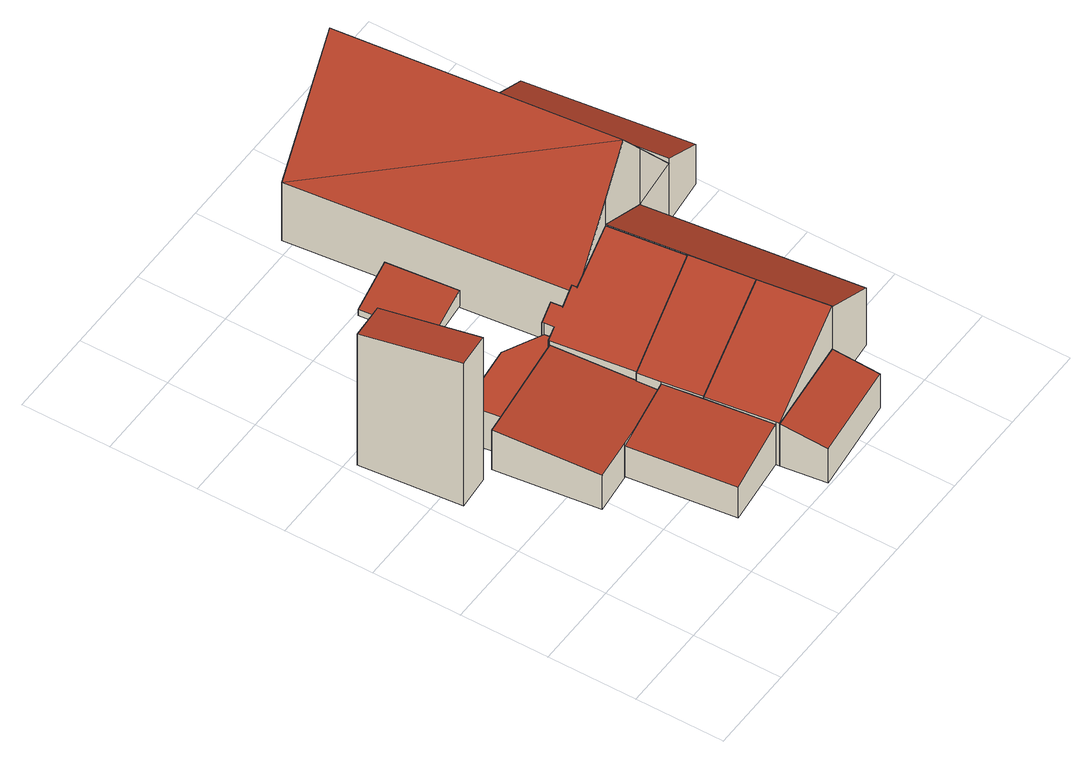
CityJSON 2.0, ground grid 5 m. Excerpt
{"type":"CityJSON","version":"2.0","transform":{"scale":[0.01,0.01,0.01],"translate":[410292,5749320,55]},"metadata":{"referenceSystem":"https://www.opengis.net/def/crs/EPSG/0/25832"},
"CityObjects":{
"building1":{"type":"Building","attributes":{"Gemeindeschluessel":"05570040","Geometrietyp2DReferenz":"3000","function":"51009_1610","roofType":"2100","measuredHeight":9.88},"geometry":[{"type":"Solid","lod":"2","boundaries":[[[[0,1,2,3]],[[4,5,1,0]],[[6,7,5,4]],[[3,2,7,6]],[[4,0,3,6]],[[1,5,7,2]]]],"semantics":{"surfaces":[{"type":"WallSurface"},{"type":"RoofSurface"},{"type":"GroundSurface"}],"values":[[0,0,0,0,1,2]]}}]},
"building2":{"type":"Building","attributes":{"Gemeindeschluessel":"05570040","Geometrietyp2DReferenz":"3000","function":"31001_9998","roofType":"2100","measuredHeight":2.74},"geometry":[{"type":"Solid","lod":"2","boundaries":[[[[8,9,10,11]],[[12,13,9,8]],[[14,15,13,12]],[[16,17,15,14]],[[18,19,17,16]],[[20,21,19,18]],[[22,23,21,20]],[[11,10,23,22]],[[20,18,16,14,12,8,11,22]],[[9,13,15,17,19,21,23,10]]]],"semantics":{"surfaces":[{"type":"WallSurface"},{"type":"RoofSurface"},{"type":"GroundSurface"}],"values":[[0,0,0,0,0,0,0,0,1,2]]}}]},
"building3":{"type":"Building","attributes":{"Gemeindeschluessel":"05570040","Geometrietyp2DReferenz":"3000","function":"31001_9998","roofType":"2100","measuredHeight":2.81},"geometry":[{"type":"Solid","lod":"2","boundaries":[[[[24,25,26,27]],[[28,29,25,24]],[[30,31,29,28]],[[32,33,31,30]],[[27,26,33,32]],[[30,28,24,27,32]],[[25,29,31,33,26]]]],"semantics":{"surfaces":[{"type":"WallSurface"},{"type":"RoofSurface"},{"type":"GroundSurface"}],"values":[[0,0,0,0,0,1,2]]}}]},
"building4":{"type":"Building","attributes":{"Gemeindeschluessel":"05570040","Geometrietyp2DReferenz":"3000","function":"51009_1610","roofType":"1000","measuredHeight":2.57},"geometry":[{"type":"Solid","lod":"2","boundaries":[[[[34,35,36,37]],[[38,39,35,34]],[[40,15,39,38]],[[41,13,15,40]],[[42,43,13,41]],[[44,45,43,42]],[[37,36,45,44]],[[42,41,40,38,34,37,44]],[[35,39,15,13,43,45,36]]]],"semantics":{"surfaces":[{"type":"WallSurface"},{"type":"RoofSurface"},{"type":"GroundSurface"}],"values":[[0,0,0,0,0,0,0,1,2]]}}]},
"building5":{"type":"Building","attributes":{"Gemeindeschluessel":"05570040","Geometrietyp2DReferenz":"3000","function":"51009_1610","roofType":"2100","measuredHeight":2.92},"geometry":[{"type":"Solid","lod":"2","boundaries":[[[[46,47,48,49]],[[50,51,47,46]],[[52,53,51,50]],[[49,48,53,52]],[[50,46,49,52]],[[47,51,53,48]]]],"semantics":{"surfaces":[{"type":"WallSurface"},{"type":"RoofSurface"},{"type":"GroundSurface"}],"values":[[0,0,0,0,1,2]]}}]},
"building6":{"type":"Building","attributes":{"Gemeindeschluessel":"05570040","Geometrietyp2DReferenz":"3000","function":"31001_9998","roofType":"2100","measuredHeight":5.89},"geometry":[{"type":"Solid","lod":"2","boundaries":[[[[54,55,56,57]],[[58,59,55,54]],[[60,51,59,58]],[[61,47,51,60]],[[57,56,47,61]],[[60,58,54,57,61]],[[55,59,51,47,56]]]],"semantics":{"surfaces":[{"type":"WallSurface"},{"type":"RoofSurface"},{"type":"GroundSurface"}],"values":[[0,0,0,0,0,1,2]]}}]},
"building7":{"type":"Building","attributes":{"Gemeindeschluessel":"05570040","Geometrietyp2DReferenz":"3000","function":"31001_9998","roofType":"2100","measuredHeight":5.88},"geometry":[{"type":"Solid","lod":"2","boundaries":[[[[62,63,64,65]],[[66,67,63,62]],[[58,68,67,66]],[[69,70,68,58]],[[71,72,70,69]],[[65,64,72,71]],[[69,58,66,62,65,71]],[[63,67,68,70,72,64]]]],"semantics":{"surfaces":[{"type":"WallSurface"},{"type":"RoofSurface"},{"type":"GroundSurface"}],"values":[[0,0,0,0,0,0,1,2]]}}]},
"building8":{"type":"Building","attributes":{"Gemeindeschluessel":"05570040","Geometrietyp2DReferenz":"3000","function":"31001_9998","roofType":"2100","measuredHeight":5.84},"geometry":[{"type":"Solid","lod":"2","boundaries":[[[[73,74,75,76]],[[77,78,74,73]],[[79,80,78,77]],[[81,82,80,79]],[[83,84,82,81]],[[85,86,84,83]],[[87,88,86,85]],[[89,90,88,87]],[[91,92,90,89]],[[93,94,92,91]],[[95,96,94,93]],[[76,75,96,95]],[[93,91,89,87,85,83,81,79,77,73,76,95]],[[74,78,80,82,84,86,88,90,92,94,96,75]]]],"semantics":{"surfaces":[{"type":"WallSurface"},{"type":"RoofSurface"},{"type":"GroundSurface"}],"values":[[0,0,0,0,0,0,0,0,0,0,0,0,1,2]]}}]},
"building9":{"type":"Building","attributes":{"Gemeindeschluessel":"05570040","Geometrietyp2DReferenz":"3000","function":"51009_1610","roofType":"2100","measuredHeight":1.09},"geometry":[{"type":"Solid","lod":"2","boundaries":[[[[97,98,99,100]],[[101,102,98,97]],[[103,104,102,101]],[[100,99,104,103]],[[101,97,100,103]],[[98,102,104,99]]]],"semantics":{"surfaces":[{"type":"WallSurface"},{"type":"RoofSurface"},{"type":"GroundSurface"}],"values":[[0,0,0,0,1,2]]}}]},
"building10":{"type":"Building","attributes":{"Gemeindeschluessel":"05570040","Geometrietyp2DReferenz":"3000","function":"31001_9998","roofType":"2100","measuredHeight":5.98},"geometry":[{"type":"Solid","lod":"2","boundaries":[[[[105,106,107,58]],[[108,109,106,105]],[[110,111,109,108]],[[112,113,111,110]],[[114,115,113,112]],[[58,107,115,114]],[[112,110,108,105,58,114]],[[106,109,111,113,115,107]]]],"semantics":{"surfaces":[{"type":"WallSurface"},{"type":"RoofSurface"},{"type":"GroundSurface"}],"values":[[0,0,0,0,0,0,1,2]]}}]},
"building11":{"type":"Building","attributes":{"Gemeindeschluessel":"05570040","Geometrietyp2DReferenz":"3000","function":"31001_1000"},"address":[{"country":"Germany","locality":"Sendenhorst","thoroughfareNumber":"29","thoroughfareName":"Rummler"}],"children":["building11-1","building11-2"]},
"building11-1":{"type":"BuildingPart","attributes":{"roofType":"2100","measuredHeight":4.38},"parents":["building11"],"geometry":[{"type":"Solid","lod":"2","boundaries":[[[[116,117,118,119,120]],[[121,122,123,124,125]],[[120,119,122,121]],[[125,116,120,121]],[[118,123,122,119]],[[124,117,116,125]],[[123,118,117,124]]]],"semantics":{"surfaces":[{"type":"WallSurface"},{"type":"RoofSurface"},{"type":"GroundSurface"},{"type":"ClosureSurface"}],"values":[[0,0,0,1,2,0,3]]}}]},
"building11-2":{"type":"BuildingPart","attributes":{"roofType":"3100","measuredHeight":10.19},"parents":["building11"],"geometry":[{"type":"Solid","lod":"2","boundaries":[[[[126,127,118,117]],[[128,129,127,126]],[[130,131,129,128]],[[132,133,131,130]],[[134,135,133,132]],[[136,137,135,134]],[[124,123,137,136]],[[117,124,136,138]],[[139,117,138,140]],[[138,134,140]],[[132,130,141,140,134]],[[139,140,141,128,126]],[[141,130,128]],[[139,126,117]],[[138,136,134]],[[118,127,129,131,133,135,137,123]],[[123,124,117,118]]]],"semantics":{"surfaces":[{"type":"WallSurface"},{"type":"RoofSurface"},{"type":"GroundSurface"},{"type":"ClosureSurface"}],"values":[[0,0,0,0,0,0,0,1,1,1,1,0,0,0,0,2,3]]}}]}
},
"vertices":[
[48,1948,972],[48,1948,64],[104,1377,64],[104,1377,1052],[245,1963,972],[245,1963,64],[297,1394,1052],[297,1394,64],
[370,1394,344],[370,1394,70],[442,812,70],[442,812,305],[479,1407,344],[479,1407,70],[987,1469,344],[987,1469,70],[1045,1013,314],[1045,1013,70],[1042,1013,314],[1042,1013,70],[1059,881,305],[1059,881,70],[676,838,305],[676,838,70],
[1059,881,355],[1059,881,75],[676,838,75],[676,838,287],[1088,659,356],[1088,659,75],[1137,281,356],[1137,281,75],[748,237,287],[748,237,75],
[1049,1486,327],[1049,1486,70],[1044,1539,70],[1044,1539,327],[986,1477,327],[986,1477,70],[987,1469,327],[479,1407,327],[454,1602,327],[454,1602,70],[834,1645,327],[834,1645,70],
[1139,259,368],[1139,259,76],[1174,4,76],[1174,4,312],[1688,320,367],[1688,320,76],[1720,68,312],[1720,68,76],
[1088,659,368],[1088,659,76],[1137,281,76],[1137,281,372],[1637,720,662],[1637,720,76],[1688,320,665],[1139,259,372],
[1045,1013,371],[1045,1013,74],[1042,1013,74],[1042,1013,369],[1592,1082,662],[1592,1082,74],[1637,720,74],[1088,659,370],[1088,659,74],[1059,881,369],[1059,881,74],
[987,1469,372],[987,1469,72],[1045,1013,72],[1045,1013,372],[986,1477,372],[986,1477,72],[1049,1486,405],[1049,1486,72],[1044,1539,405],[1044,1539,72],[1041,1550,404],[1041,1550,72],[1137,1564,455],[1137,1564,72],[1145,1499,454],[1145,1499,72],[1245,1514,506],[1245,1514,72],[1248,1485,506],[1248,1485,72],[1539,1516,657],[1539,1516,72],[1592,1082,656],[1592,1082,72],
[907,2084,107],[907,2084,67],[1180,2112,67],[1180,2112,177],[865,2482,107],[865,2482,67],[1138,2511,177],[1138,2511,67],
[1592,1082,664],[1592,1082,68],[1637,720,68],[1539,1516,666],[1539,1516,68],[1896,1555,465],[1896,1555,68],[2033,355,465],[2033,355,68],[1688,320,659],[1688,320,68],
[2197,1587,498],[2197,1587,462],[2197,1587,60],[2473,1617,60],[2473,1617,335],[2361,2541,335],[2361,2541,60],[2108,2509,60],[2108,2509,462],[2108,2509,485],
[1896,1555,462],[1896,1555,60],[1539,1516,462],[1539,1516,60],[1248,1485,462],[1248,1485,60],[1245,1514,462],[1245,1514,60],[1079,3058,462],[1079,3058,60],[2046,3154,462],[2046,3154,60],[1563,3106,1079],[1896,1555,853],[1722,1536,1079],[1539,1516,841]
]}
